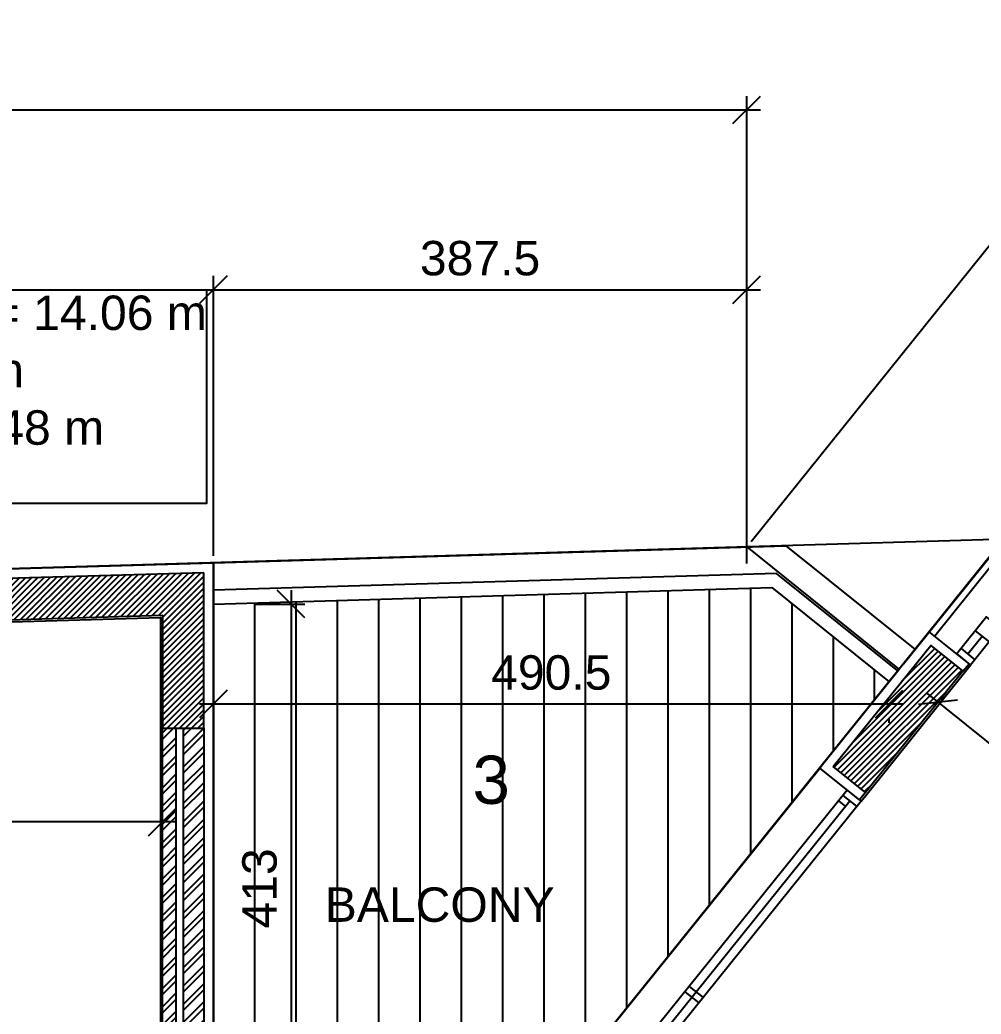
# Model space of a CAD drawing. Extents: x -1.8 to 45.6, y -22.6 to 61.5.
# Drawn here: x 8.79 to 15.77, y 54.32 to 61.55 of the extents above; entities that cross this region are included whole.
import ezdxf
from ezdxf.enums import TextEntityAlignment as Align

# ---------------------------------------------------------------- set-up
doc = ezdxf.new("R2010")
doc.units = 0
doc.header["$MEASUREMENT"] = 0
doc.header["$PDMODE"] = 35
doc.header["$PDSIZE"] = 0.3
doc.layers.get('0').update_dxf_attribs({"linetype": 'CONTINUOUS'})
doc.layers.get('DEFPOINTS').update_dxf_attribs({"linetype": 'CONTINUOUS'})
for name, color, linetype in [('60%', 7, 'CONTINUOUS'), ('A-ALU', 9, 'CONTINUOUS'), ('A-AREAS', 6, 'CONTINUOUS'), ('A-AREAS-TXT', 6, 'CONTINUOUS'), ('A-BALUST', 1, 'CONTINUOUS'), ('a-dim', 3, 'CONTINUOUS'), ('A-HATCH-CONC', 8, 'CONTINUOUS'), ('A-HATCH-WALL', 8, 'CONTINUOUS'), ('A-NOMENCLATURE', 3, 'CONTINUOUS'), ('A-PLASTER', 8, 'CONTINUOUS'), ('A-PROJECTION', 9, 'CONTINUOUS'), ('a-revetement', 1, 'CONTINUOUS'), ('A-TILES', 137, 'CONTINUOUS'), ('A-WALL', 4, 'CONTINUOUS'), ('S-2ND-3RD-4-5-6TH$0$A-STR 2-3-4-5-6', 2, 'CONTINUOUS'), ('S-2ND-3RD-4-5-6TH$0$N-PLOT', 5, 'CONTINUOUS')]:
    doc.layers.add(name, color=color, linetype=linetype)
doc.styles.add('A100-STEXT', font='arial.ttf', dxfattribs={"height": 0.25})
doc.styles.add('STYLE1', font='arial.ttf')
doc.dimstyles.new('A100-DIM', dxfattribs={"dimtxt": 0.25, "dimasz": 0.2, "dimexe": 0.1, "dimexo": 0.3, "dimgap": 0.1, "dimtad": 1, "dimlfac": 100, "dimrnd": 0.5, "dimdsep": 46, "dimtxsty": 'A100-STEXT', "dimblk1": 'OBLIQUE', "dimblk2": 'OBLIQUE', "dimsah": 1, "dimcen": -0.05, "dimdle": 0.1, "dimclrd": 15, "dimclre": 15, "dimclrt": 256, "dimadec": 0, "dimazin": 0, "dimtfac": 0.28, "dimtix": 1, "dimtmove": 2, "dimatfit": 3, "dimldrblk": 'OBLIQUE', "dimfxl": 1, "dimtolj": 1, "dimarcsym": 0})

# ---------------------------------------------------------------- blocks, each defined once
blk = doc.blocks.new('A$C7E5E5C8D')
at = {"layer": 'A-ALU'}
for p, q in [((14.8, 55.9503), (12.6066, 53.2228)), ((14.7687, 55.9113), (14.87, 55.8298)), ((14.8194, 55.8706), (12.6886, 53.2211)), ((14.9013, 55.8688), (12.7079, 53.1414)), ((14.7374, 55.8723), (14.788, 55.8316)), ((13.6219, 54.4852), (13.7232, 54.4038)), ((13.6532, 54.5242), (13.7545, 54.4427)), ((12.638, 53.2618), (12.7393, 53.1803)), ((12.7199, 53.26), (12.7706, 53.2193)), ((12.6066, 53.2228), (12.7079, 53.1414))]:
    blk.add_line(p, q, dxfattribs=at)
blk = doc.blocks.new('A$C27EE2B71')
at = {"layer": 'A-ALU'}
for p, q in [((15.7307, 57.1075), (15.832, 57.026)), ((15.5959, 56.9399), (15.6972, 56.8585)), ((15.6273, 56.9789), (15.7286, 56.8974))]:
    blk.add_line(p, q, dxfattribs=at)
for points in [[(19.1201, 54.5485), (15.8121, 57.2088), (15.5959, 56.9399)], [(15.7813, 57.0668), (15.6779, 56.9382)], [(19.0387, 54.4472), (15.832, 57.026), (15.6972, 56.8585)]]:
    blk.add_lwpolyline(points, dxfattribs=at)
blk = doc.blocks.new('A$C37CB01A7')
at = {"layer": 'A-ALU'}
for name in ['A$C27EE2B71', 'A$C7E5E5C8D']:
    blk.add_blockref(name, (0, 0), dxfattribs=at)
blk = doc.blocks.new('_OBLIQUE')
at = {"color": 0, "linetype": 'ByBlock'}
blk.add_line((-0.5, -0.5), (0.5, 0.5), dxfattribs=at)
blk = doc.blocks.new('*D224')
at = {"layer": 'a-dim', "color": 15, "lineweight": -2}
for p, q in [((9.8284, 55.7749), (9.8284, 55.8186)), ((9.9284, 55.7186), (4.9284, 55.7186)), ((5.0284, 55.4749), (5.0284, 55.6186))]:
    blk.add_line(p, q, dxfattribs=at)
at = {"layer": 'DEFPOINTS', "color": 0}
for p in [(5.0284, 55.7749), (5.0284, 55.7186), (9.8284, 55.4749)]:
    blk.add_point(p, dxfattribs=at)
at = {"layer": 'a-dim', "color": 15, "lineweight": -2, "xscale": 0.2, "yscale": 0.2, "zscale": 0.2, "rotation": 180}
blk.add_blockref('_OBLIQUE', (5.0284, 55.7186), dxfattribs=at)
at = {"layer": 'a-dim', "color": 15, "lineweight": -2, "xscale": 0.2, "yscale": 0.2, "zscale": 0.2}
blk.add_blockref('_OBLIQUE', (9.8284, 55.7186), dxfattribs=at)
at = {"layer": 'a-dim', "insert": (7.4284, 55.9462), "char_height": 0.25, "attachment_point": 5, "style": 'A100-STEXT'}
blk.add_mtext('\\A1;480', dxfattribs=at)
blk = doc.blocks.new('*D232')
at = {"layer": 'a-dim', "color": 15, "lineweight": -2}
for p, q in [((15.3825, 56.6506), (23.9155, 49.7883)), ((15.4756, 56.6068), (15.5231, 56.6659)), ((23.8527, 49.8699), (23.9002, 49.9289))]:
    blk.add_line(p, q, dxfattribs=at)
at = {"layer": 'DEFPOINTS', "color": 0}
for p in [(15.2876, 56.373), (23.8376, 49.851), (23.6647, 49.6361)]:
    blk.add_point(p, dxfattribs=at)
at = {"layer": 'a-dim', "color": 15, "lineweight": -2, "xscale": 0.2, "yscale": 0.2, "zscale": 0.2}
for p, rotation in [((15.4604, 56.5879), 141.1937093654776), ((23.8376, 49.851), 321.1937093654776)]:
    blk.add_blockref('_OBLIQUE', p, dxfattribs=dict(at, rotation=rotation))
at = {"layer": 'a-dim', "insert": (19.7916, 53.3969), "char_height": 0.25, "attachment_point": 5, "rotation": 321.19371, "style": 'A100-STEXT'}
blk.add_mtext('\\A1;1075', dxfattribs=at)
blk = doc.blocks.new('*D271')
at = {"layer": 'a-dim', "color": 15, "lineweight": -2}
for p, q in [((15.2058, 56.5749), (10.0984, 56.5749)), ((10.1984, 56.4374), (10.1984, 56.4749)), ((15.1058, 56.4374), (15.1058, 56.4749))]:
    blk.add_line(p, q, dxfattribs=at)
at = {"layer": 'DEFPOINTS', "color": 0}
for p in [(10.1984, 56.7374), (15.1058, 56.7374), (10.1984, 56.5749)]:
    blk.add_point(p, dxfattribs=at)
at = {"layer": 'a-dim', "color": 15, "lineweight": -2, "xscale": 0.2, "yscale": 0.2, "zscale": 0.2}
for p, rotation in [((10.1984, 56.5749), 179.9999999691414), ((15.1058, 56.5749), 359.9999999691414)]:
    blk.add_blockref('_OBLIQUE', p, dxfattribs=dict(at, rotation=rotation))
at = {"layer": 'a-dim', "insert": (12.6521, 56.8026), "char_height": 0.25, "attachment_point": 5, "rotation": 360, "style": 'A100-STEXT'}
blk.add_mtext('\\A1;490.5', dxfattribs=at)
blk = doc.blocks.new('*D273')
at = {"layer": 'a-dim', "color": 15, "lineweight": -2}
for p, q in [((10.7626, 57.4013), (10.7626, 53.07)), ((10.4984, 57.3013), (10.8626, 57.3013)), ((10.4984, 53.17), (10.8626, 53.17))]:
    blk.add_line(p, q, dxfattribs=at)
at = {"layer": 'DEFPOINTS', "color": 0}
for p in [(10.1984, 57.3013), (10.1984, 53.17), (10.7626, 53.17)]:
    blk.add_point(p, dxfattribs=at)
at = {"layer": 'a-dim', "color": 15, "lineweight": -2, "xscale": 0.2, "yscale": 0.2, "zscale": 0.2}
for p, rotation in [((10.7626, 57.3013), 90), ((10.7626, 53.17), 270)]:
    blk.add_blockref('_OBLIQUE', p, dxfattribs=dict(at, rotation=rotation))
at = {"layer": 'a-dim', "insert": (10.5348, 55.2357), "char_height": 0.25, "attachment_point": 5, "rotation": 90, "style": 'A100-STEXT'}
blk.add_mtext('\\A1;413', dxfattribs=at)
blk = doc.blocks.new('*D298')
at = {"layer": '60%', "color": 15, "lineweight": -2}
for p, q in [((10.1984, 57.6514), (10.1984, 59.6848)), ((14.0715, 57.6514), (14.0715, 59.6848)), ((10.0984, 59.5848), (14.1715, 59.5848))]:
    blk.add_line(p, q, dxfattribs=at)
at = {"layer": 'DEFPOINTS', "color": 0}
for p in [(14.0715, 59.5848), (10.1984, 57.3514), (14.0715, 57.3514)]:
    blk.add_point(p, dxfattribs=at)
at = {"layer": '60%', "color": 15, "lineweight": -2, "xscale": 0.2, "yscale": 0.2, "zscale": 0.2, "rotation": 180}
blk.add_blockref('_OBLIQUE', (10.1984, 59.5848), dxfattribs=at)
at = {"layer": '60%', "color": 15, "lineweight": -2, "xscale": 0.2, "yscale": 0.2, "zscale": 0.2}
blk.add_blockref('_OBLIQUE', (14.0715, 59.5848), dxfattribs=at)
at = {"layer": '60%', "insert": (12.1349, 59.8125), "char_height": 0.25, "attachment_point": 5, "style": 'A100-STEXT'}
blk.add_mtext('\\A1;387.5', dxfattribs=at)
blk = doc.blocks.new('*D299')
at = {"layer": '60%', "color": 15, "lineweight": -2}
for p, q in [((0.0084, 57.5967), (0.0084, 60.9919)), ((14.0715, 57.5967), (14.0715, 60.9919)), ((-0.0916, 60.8919), (14.1715, 60.8919))]:
    blk.add_line(p, q, dxfattribs=at)
at = {"layer": 'DEFPOINTS', "color": 0}
for p in [(14.0715, 60.8919), (0.0084, 57.2967), (14.0715, 57.2967)]:
    blk.add_point(p, dxfattribs=at)
at = {"layer": '60%', "color": 15, "lineweight": -2, "xscale": 0.2, "yscale": 0.2, "zscale": 0.2, "rotation": 180}
blk.add_blockref('_OBLIQUE', (0.0084, 60.8919), dxfattribs=at)
at = {"layer": '60%', "color": 15, "lineweight": -2, "xscale": 0.2, "yscale": 0.2, "zscale": 0.2}
blk.add_blockref('_OBLIQUE', (14.0715, 60.8919), dxfattribs=at)
at = {"layer": '60%', "insert": (7.0399, 61.1196), "char_height": 0.25, "attachment_point": 5, "style": 'A100-STEXT'}
blk.add_mtext('\\A1;1406.5', dxfattribs=at)
blk = doc.blocks.new('*D300')
at = {"layer": '60%', "color": 15, "lineweight": -2}
for p, q in [((14.1028, 57.7557), (16.3311, 60.5265)), ((16.1905, 60.5113), (17.4528, 59.4962)), ((15.2092, 56.866), (17.4375, 59.6368))]:
    blk.add_line(p, q, dxfattribs=at)
at = {"layer": 'DEFPOINTS', "color": 0}
for p in [(17.3748, 59.5589), (13.9148, 57.5219), (15.0212, 56.6322)]:
    blk.add_point(p, dxfattribs=at)
at = {"layer": '60%', "color": 15, "lineweight": -2, "xscale": 0.2, "yscale": 0.2, "zscale": 0.2}
for p, rotation in [((16.2685, 60.4486), 141.1937093561858), ((17.3748, 59.5589), 321.1937093561858)]:
    blk.add_blockref('_OBLIQUE', p, dxfattribs=dict(at, rotation=rotation))
at = {"layer": '60%', "insert": (16.963, 60.1795), "char_height": 0.25, "attachment_point": 5, "rotation": 321.19371, "style": 'A100-STEXT'}
blk.add_mtext('\\A1;142', dxfattribs=at)
blk = doc.blocks.new('*D302')
at = {"layer": '60%', "color": 15, "lineweight": -2}
for p, q in [((14.1028, 57.7557), (17.1503, 61.5451)), ((17.0097, 61.5299), (45.0024, 39.0181)), ((41.9397, 35.3693), (44.9872, 39.1587))]:
    blk.add_line(p, q, dxfattribs=at)
at = {"layer": 'DEFPOINTS', "color": 0}
for p in [(13.9148, 57.5219), (44.9245, 39.0808), (41.7517, 35.1355)]:
    blk.add_point(p, dxfattribs=at)
at = {"layer": '60%', "color": 15, "lineweight": -2, "xscale": 0.2, "yscale": 0.2, "zscale": 0.2}
for p, rotation in [((17.0876, 61.4672), 141.1937093848894), ((44.9245, 39.0808), 321.1937093848894)]:
    blk.add_blockref('_OBLIQUE', p, dxfattribs=dict(at, rotation=rotation))
at = {"layer": '60%', "insert": (31.1488, 50.4514), "char_height": 0.25, "attachment_point": 5, "rotation": 321.19371, "style": 'A100-STEXT'}
blk.add_mtext('\\A1;3572', dxfattribs=at)

msp = doc.modelspace()

# ---------------------------------------------------------------- hatches: boundary and pattern name
at = {"layer": 'A-HATCH-CONC'}
h = msp.add_hatch(dxfattribs=at)
h.set_pattern_fill('ANSI31', color=256, scale=0.25, style=0)
h.paths.add_polyline_path([(10.12837, 57.52936), (8.439, 57.47908), (7.22837, 57.14025), (7.22837, 56.4), (7.62837, 56.4), (7.62837, 56.94336), (8.47393, 57.18001), (9.82837, 57.22032), (9.82837, 56.4), (10.12837, 56.4)])
h = msp.add_hatch(dxfattribs=at)
h.set_pattern_fill('ANSI31', color=256, scale=0.25, style=0)
h.paths.add_polyline_path([(15.64168, 56.81333), (15.4079, 57.00134), (14.69974, 56.12076), (14.93352, 55.93275)])
at = {"layer": 'A-HATCH-WALL'}
h = msp.add_hatch(dxfattribs=at)
h.set_pattern_fill('ANSI32', color=256, scale=0.25, style=0)
h.paths.add_polyline_path([(10.3689, 53.1), (10.12837, 53.1), (10.12837, 56.4), (9.97837, 56.4), (9.97837, 52.95), (10.2189, 52.95), (10.2189, 52.9), (9.92837, 52.9), (9.92837, 56.4), (9.82837, 56.4), (9.82837, 52.8), (10.3689, 52.8)])
at = {"layer": 'A-TILES'}
h = msp.add_hatch(dxfattribs=at)
h.set_pattern_fill('_USER,_O', color=256, scale=0.3, angle=90, pattern_type=0)
h.set_pattern_definition([(90, (9e-11, -5e-11), (-0.3, 2e-17), [])])
h.paths.add_polyline_path([(10.19837, 57.30134), (10.19837, 53.17), (10.4389, 53.17), (11.8389, 53.17), (12.2369, 53.17), (12.40791, 53.38264), (14.60132, 56.11008), (15.1058, 56.73739), (14.25444, 57.42206)])

# ---------------------------------------------------------------- linework, layer by layer
at = {"layer": '60%'}
msp.add_lwpolyline([(4.68593, 59.58481), (10.14892, 59.58481), (10.14892, 58.03191), (4.68593, 58.03191)], close=True, dxfattribs=at)
at = {"layer": 'A-ALU'}
msp.add_line((12.40791, 53.38264), (14.60132, 56.11008), dxfattribs=at)
at = {"layer": 'A-AREAS'}
msp.add_lwpolyline([(15.96124, 57.80109), (12.2369, 53.17), (10.19837, 53.17), (10.19837, 57.6015), (8.42837, 57.54879), (7.15837, 57.19604), (7.15837, 57), (4.65837, 57)], dxfattribs=at)
msp.add_lwpolyline([(10.19837, 53.17), (10.19837, 57.60147), (14.07151, 57.71675), (15.17787, 56.82701), (12.2369, 53.17)], close=True, dxfattribs=at)
at = {"layer": 'A-BALUST'}
for p, q in [((14.28836, 57.52311), (10.19837, 57.40138)), ((15.16847, 56.81532), (14.28836, 57.52311)), ((10.19837, 57.30134), (14.25444, 57.42206)), ((14.25444, 57.42206), (15.1058, 56.73739))]:
    msp.add_line(p, q, dxfattribs=at)
for points in [[(23.10713, 52.05435), (15.96124, 57.80109), (15.39722, 57.09975)], [(22.78637, 52.24815), (15.96886, 57.7308), (15.43618, 57.06842)]]:
    msp.add_lwpolyline(points, dxfattribs=at)
at = {"layer": 'A-PLASTER'}
for points in [[(7.15837, 56.87), (7.21337, 56.87), (7.21337, 56.385), (7.64337, 56.385), (7.64337, 56.93198), (8.47621, 57.16507), (9.81337, 57.20487), (9.81337, 52.785), (10.4389, 52.785)], [(14.88965, 55.87821), (14.90134, 55.8688), (14.93581, 55.91166), (14.93581, 55.91166), (15.66277, 56.81562), (15.66277, 56.81562), (15.69723, 56.85848), (15.68554, 56.86788)]]:
    msp.add_lwpolyline(points, dxfattribs=at)
at = {"layer": 'A-PROJECTION'}
for p, q in [((10.19837, 57.60147), (14.35618, 57.72522)), ((14.35618, 57.72522), (15.29381, 56.97117)), ((15.77323, 57.56731), (15.39722, 57.09975))]:
    msp.add_line(p, q, dxfattribs=at)
at = {"layer": 'a-revetement'}
for p, q in [((8.41774, 57.5485), (10.19837, 57.6015)), ((10.19837, 57.6015), (10.19837, 53.17)), ((15.39722, 57.09975), (14.60132, 56.11008)), ((15.68554, 56.86788), (15.39722, 57.09975)), ((15.64168, 56.81333), (15.68554, 56.86788)), ((14.88965, 55.87821), (14.60132, 56.11008)), ((14.93352, 55.93275), (14.88965, 55.87821))]:
    msp.add_line(p, q, dxfattribs=at)
at = {"layer": 'A-WALL'}
for points in [[(10.12837, 56.4), (10.12837, 53.1), (10.3689, 53.1), (10.3689, 52.8), (9.82837, 52.8), (9.82837, 56.4)], [(9.97837, 56.4), (9.97837, 52.95), (10.2189, 52.95), (10.2189, 52.9), (9.92837, 52.9), (9.92837, 56.4)]]:
    msp.add_lwpolyline(points, dxfattribs=at)
at = {"layer": 'S-2ND-3RD-4-5-6TH$0$A-STR 2-3-4-5-6'}
for points in [[(10.12837, 57.52936), (8.439, 57.47908), (7.22837, 57.14025), (7.22837, 56.4), (7.62837, 56.4), (7.62837, 56.94336), (8.47393, 57.18001), (9.82837, 57.22032), (9.82837, 56.4), (10.12837, 56.4)], [(14.69974, 56.12076), (15.4079, 57.00134), (15.64168, 56.81333), (14.93352, 55.93275)]]:
    msp.add_lwpolyline(points, close=True, dxfattribs=at)
at = {"layer": 'S-2ND-3RD-4-5-6TH$0$N-PLOT'}
msp.add_lwpolyline([(0, 0), (38.90837, 0, 0.4142136), (41.90837, 3), (41.90837, 55.45463, 0.4229554), (38.81912, 58.4533), (0, 57.29794)], format="xyb", close=True, dxfattribs=at)

# ---------------------------------------------------------------- block references
at = {"layer": 'A-ALU'}
msp.add_blockref('A$C37CB01A7', (0, 0), dxfattribs=at)

# ---------------------------------------------------------------- texts
at = {"layer": '60%', "insert": (4.71838, 59.54239), "char_height": 0.5, "width": 8.6831907, "attachment_point": 1, "style": 'STYLE1'}
msp.add_mtext("{\\H0.5x;ELEVATION'S LENGTH = 14.06 m\\P60% OF 14.06 m = 8.44 m\\PTOTAL BALCONIES = 7.48 m}", dxfattribs=at)
at = {"layer": 'A-AREAS-TXT', "style": 'A100-STEXT'}
msp.add_text('3', height=0.35, dxfattribs=at).set_placement((12.21589, 55.84994), align=Align.CENTER)
at = {"layer": 'A-NOMENCLATURE', "style": 'A100-STEXT'}
msp.add_text('BALCONY', height=0.25, dxfattribs=at).set_placement((11.84156, 55.11791), align=Align.MIDDLE)

# ---------------------------------------------------------------- dimensions: what is measured, and where the dimension line sits
at = {"layer": '60%'}
for p1, p2, distance, picture, middle in [((13.91484, 57.521928), (41.751696, 35.135489), 5.062794, '*D302', (31.148783, 50.45145)), ((13.91484, 57.52193), (15.0212, 56.63219), 3.75567, '*D300', (16.96298, 60.17947))]:
    dim = msp.add_aligned_dim(p1=p1, p2=p2, distance=distance, dimstyle='A100-DIM', dxfattribs=at)
    dim.commit()
    dim.dimension.update_dxf_attribs({"geometry": picture, "text_midpoint": middle})
for base, p1, p2, picture, middle in [((14.07151, 60.89193), (0.00837, 57.29673), (14.07151, 57.29673), '*D299', (7.03994, 61.11958)), ((14.07151, 59.58481), (10.19837, 57.35136), (14.07151, 57.35136), '*D298', (12.13494, 59.81253))]:
    dim = msp.add_linear_dim(base=base, p1=p1, p2=p2, dimstyle='A100-DIM', dxfattribs=at)
    dim.commit()
    dim.dimension.update_dxf_attribs({"geometry": picture, "text_midpoint": middle})
at = {"layer": 'a-dim'}
for p1, p2, distance, picture, middle in [((10.19837, 57.30134), (10.19837, 53.17), 0.56421, '*D273', (10.53485, 55.23567)), ((15.1058, 56.73739), (10.19837, 56.73739), 0.16246, '*D271', (12.65209, 56.80258)), ((15.2876, 56.37304), (23.66474, 49.63613), 0.27575, '*D232', (19.79164, 53.39687))]:
    dim = msp.add_aligned_dim(p1=p1, p2=p2, distance=distance, dimstyle='A100-DIM', dxfattribs=at)
    dim.commit()
    dim.dimension.update_dxf_attribs({"geometry": picture, "text_midpoint": middle})
dim = msp.add_linear_dim(base=(5.02837, 55.7186), p1=(9.82837, 55.47494), p2=(5.02837, 55.77494), dimstyle='A100-DIM', dxfattribs=at)
dim.commit()
dim.dimension.update_dxf_attribs({"geometry": '*D224', "text_midpoint": (7.42837, 55.94624)})

doc.saveas('drawing.dxf')
